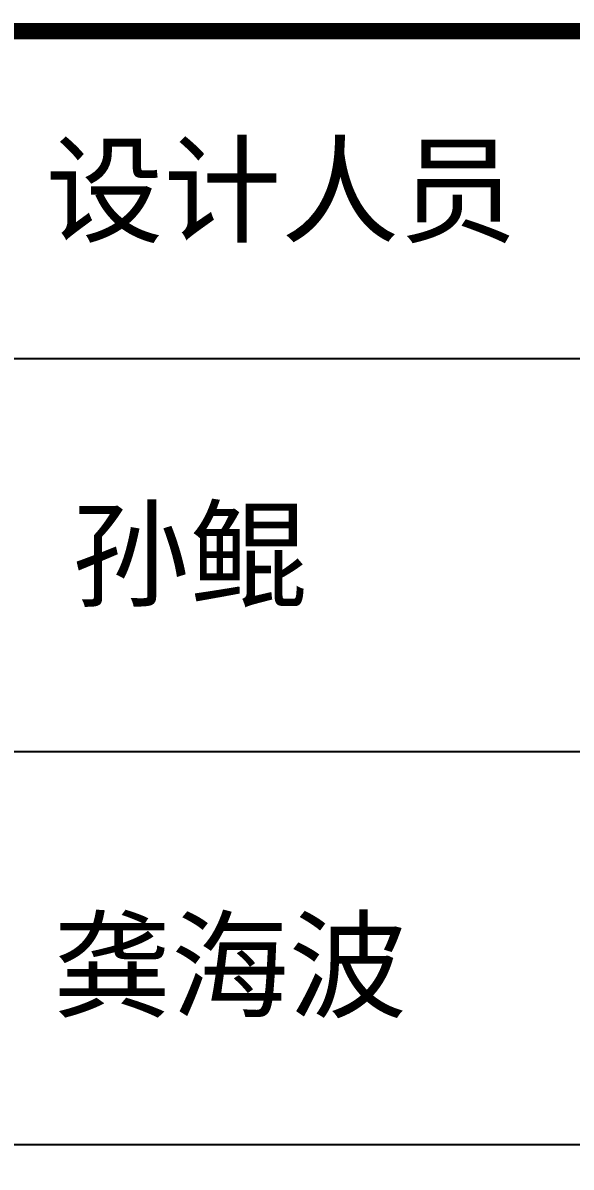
# Model space of a CAD drawing. Extents: x 19118 to 566552, y -1188739 to 92943.
# Drawn here: x 228303 to 230806, y -223120 to -217899 of the extents above; entities that cross this region are included whole.
import ezdxf

# ---------------------------------------------------------------- set-up
doc = ezdxf.new("R2010")
doc.units = 0
doc.header["$LTSCALE"] = 1000
doc.header["$MEASUREMENT"] = 0
doc.layers.add('图框', color=4, linetype='CONTINUOUS')
doc.styles.add('STYLE-黑体', font='simhei.ttf')

msp = doc.modelspace()

# ---------------------------------------------------------------- linework, layer by layer
at = {"layer": '图框', "color": 0}
for p, q in [((224947.8, -219430.96), (233961.65, -219430.96)), ((224947.8, -219430.96), (233961.65, -219430.96)), ((224947.8, -221223.76), (233961.65, -221223.76)), ((224947.8, -223016.56), (233961.65, -223016.56))]:
    msp.add_line(p, q, dxfattribs=at)
at = {"layer": '图框', "color": 0, "const_width": 75}
msp.add_lwpolyline([(224947.8, -217936.96), (233961.65, -217936.96), (233961.65, -233175.76), (224947.8, -233175.76)], close=True, dxfattribs=at)

# ---------------------------------------------------------------- texts
at = {"layer": '图框', "color": 0, "style": 'STYLE-黑体'}
msp.add_text('设计人员', height=394.416, dxfattribs=at).set_placement((228406.5, -218859.71))
at = {"layer": '图框', "color": 4, "style": 'STYLE-黑体'}
for s, p in [('孙鲲', (228525.54, -220522.46)), ('龚海波', (228441.15, -222397.21))]:
    msp.add_text(s, height=394.416, dxfattribs=at).set_placement(p)

doc.saveas('drawing.dxf')
